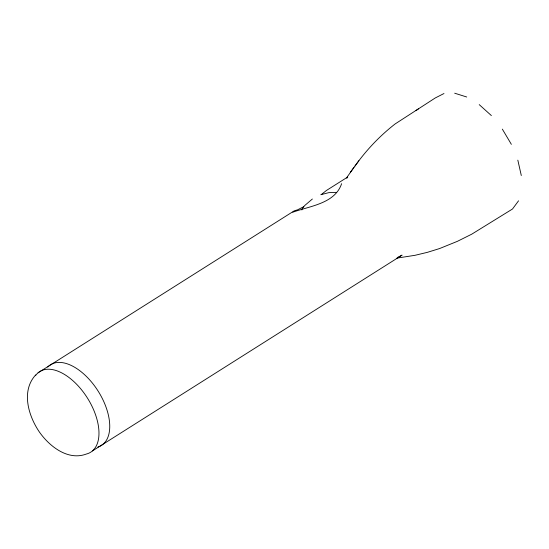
<?xml version="1.0" encoding="UTF-8"?>
<svg xmlns="http://www.w3.org/2000/svg" width="549" height="549" viewBox="0 0 549 549"><rect width="100%" height="100%" fill="white"/><g stroke="black" fill="none" stroke-linecap="round" stroke-linejoin="round"><path stroke-width="0.82" d="M341.615 183.668C334.911 203.7 309.897 205.985 292.699 212.25M346.803 177.533L353.933 167.424M355.018 165.997C366.258 150.138 379.771 135.891 395.122 123.95L435.295 97.942L443.976 93.529M35.706 374.892C20.855 391.025 28.424 415.929 39.391 432.015C49.444 446.358 67.952 460.961 86.303 454.05A47.688 26.146 57.7 0 0 86.797 397.051A47.688 26.146 57.7 0 0 35.472 375.701M350.283 172.42L358.888 160.713M346.803 178.274L347.75 176.998L326.381 190.51L321.364 194.504M416.334 110.219L416.08 110.569L418.448 108.853M518.551 200.81L512.505 209.004L471.742 234.176L457.379 241.34L439.639 248.532L427.458 252.32L415.023 255.306L396.769 258.14M312.374 199.013L304.825 205.436L301.82 209.135L301.861 209.965M38.08 372.805L294.243 210.83L297.558 209.828L303.556 206.774M92.404 450.949L402.074 255.134L397.497 257.46M320.781 194.717L328.789 192.651L336.269 192.363M454.689 93.206L466.712 96.995M479.222 104.626L491.376 115.585M502.335 129.132L511.359 144.332M517.831 160.157L521.303 175.529M47.749 367.048A47.688 26.146 57.7 0 1 98.278 391.341A47.688 26.146 57.7 0 1 97.928 447.003"/></g></svg>
